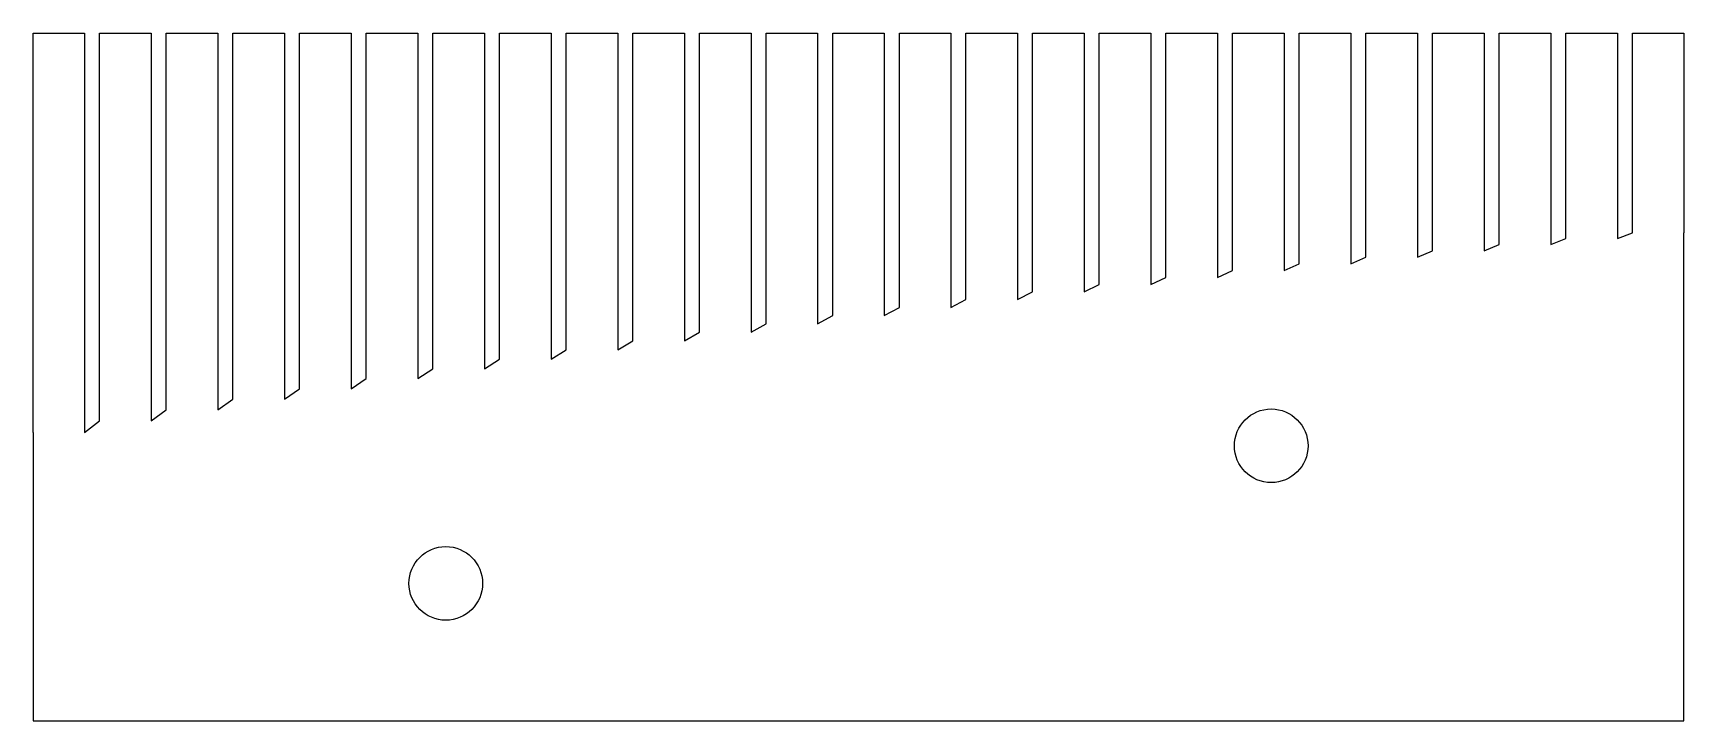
# Model space of a CAD drawing. Header units: millimetres. Extents: x 0 to 3, y 0 to 1.25.
import ezdxf

# ---------------------------------------------------------------- set-up
doc = ezdxf.new("R2010")
doc.units = ezdxf.units.MM

msp = doc.modelspace()

# ---------------------------------------------------------------- linework, layer by layer
at = {"color": 0}
for p, q in [((2.7578, 0.8656), (2.7852, 0.8766)), ((2.8789, 0.8766), (2.9062, 0.8872)), ((3, 0), (3, 0.8872)), ((2.3945, 0.8308), (2.4219, 0.8428)), ((2.5156, 0.8428), (2.543, 0.8544)), ((2.6367, 0.8544), (2.6641, 0.8656)), ((2.1523, 0.8059), (2.1797, 0.8186)), ((2.2734, 0.8186), (2.3008, 0.8308)), ((1.9102, 0.7795), (1.9375, 0.7929)), ((2.0312, 0.7929), (2.0586, 0.8059)), ((1.5469, 0.7369), (1.5742, 0.7515)), ((1.668, 0.7515), (1.6953, 0.7657)), ((1.7891, 0.7657), (1.8164, 0.7795)), ((1.3047, 0.7064), (1.332, 0.7219)), ((1.4258, 0.7219), (1.4531, 0.7369)), ((1.0625, 0.6741), (1.0898, 0.6905)), ((1.1836, 0.6905), (1.2109, 0.7064)), ((0.9414, 0.6572), (0.9688, 0.6741)), ((0.6992, 0.622), (0.7266, 0.6398)), ((0.8203, 0.6398), (0.8477, 0.6572)), ((0.457, 0.5846), (0.4844, 0.6036)), ((0.5781, 0.6036), (0.6055, 0.622)), ((0.3359, 0.5651), (0.3633, 0.5846)), ((0.0938, 0.5244), (0.1211, 0.5451)), ((0.2148, 0.5451), (0.2422, 0.5651))]:
    msp.add_line(p, q, dxfattribs=at)
for points in [[(0, 0.5244), (0, 1.25), (0.0938, 1.25), (0.0938, 0.5244)], [(0.1211, 0.5451), (0.1211, 1.25), (0.2148, 1.25), (0.2148, 0.5451)], [(0.2422, 0.5651), (0.2422, 1.25), (0.3359, 1.25), (0.3359, 0.5651)], [(0.3633, 0.5846), (0.3633, 1.25), (0.457, 1.25), (0.457, 0.5846)], [(0.4844, 0.6036), (0.4844, 1.25), (0.5781, 1.25), (0.5781, 0.6036)], [(0.6055, 0.622), (0.6055, 1.25), (0.6992, 1.25), (0.6992, 0.622)], [(0.7266, 0.6398), (0.7266, 1.25), (0.8203, 1.25), (0.8203, 0.6398)], [(0.8477, 0.6572), (0.8477, 1.25), (0.9414, 1.25), (0.9414, 0.6572)], [(0.9688, 0.6741), (0.9688, 1.25), (1.0625, 1.25), (1.0625, 0.6741)], [(1.0898, 0.6905), (1.0898, 1.25), (1.1836, 1.25), (1.1836, 0.6905)], [(1.2109, 0.7064), (1.2109, 1.25), (1.3047, 1.25), (1.3047, 0.7064)], [(1.332, 0.7219), (1.332, 1.25), (1.4258, 1.25), (1.4258, 0.7219)], [(1.4531, 0.7369), (1.4531, 1.25), (1.5469, 1.25), (1.5469, 0.7369)], [(1.5742, 0.7515), (1.5742, 1.25), (1.668, 1.25), (1.668, 0.7515)], [(1.6953, 0.7657), (1.6953, 1.25), (1.7891, 1.25), (1.7891, 0.7657)], [(1.8164, 0.7795), (1.8164, 1.25), (1.9102, 1.25), (1.9102, 0.7795)], [(1.9375, 0.7929), (1.9375, 1.25), (2.0312, 1.25), (2.0312, 0.7929)], [(2.0586, 0.8059), (2.0586, 1.25), (2.1523, 1.25), (2.1523, 0.8059)], [(2.1797, 0.8186), (2.1797, 1.25), (2.2734, 1.25), (2.2734, 0.8186)], [(2.3008, 0.8308), (2.3008, 1.25), (2.3945, 1.25), (2.3945, 0.8308)], [(2.4219, 0.8428), (2.4219, 1.25), (2.5156, 1.25), (2.5156, 0.8428)], [(2.543, 0.8544), (2.543, 1.25), (2.6367, 1.25), (2.6367, 0.8544)], [(2.6641, 0.8656), (2.6641, 1.25), (2.7578, 1.25), (2.7578, 0.8656)], [(2.7852, 0.8766), (2.7852, 1.25), (2.8789, 1.25), (2.8789, 0.8766)], [(2.9062, 0.8872), (2.9062, 1.25), (3, 1.25), (3, 0.8872)], [(0, 0.5244), (0, 0), (3, 0)]]:
    msp.add_lwpolyline(points, dxfattribs=at)
for centre in [(2.25, 0.5), (0.75, 0.25)]:
    msp.add_circle(centre, 0.0669, dxfattribs=at)

doc.saveas('drawing.dxf')
